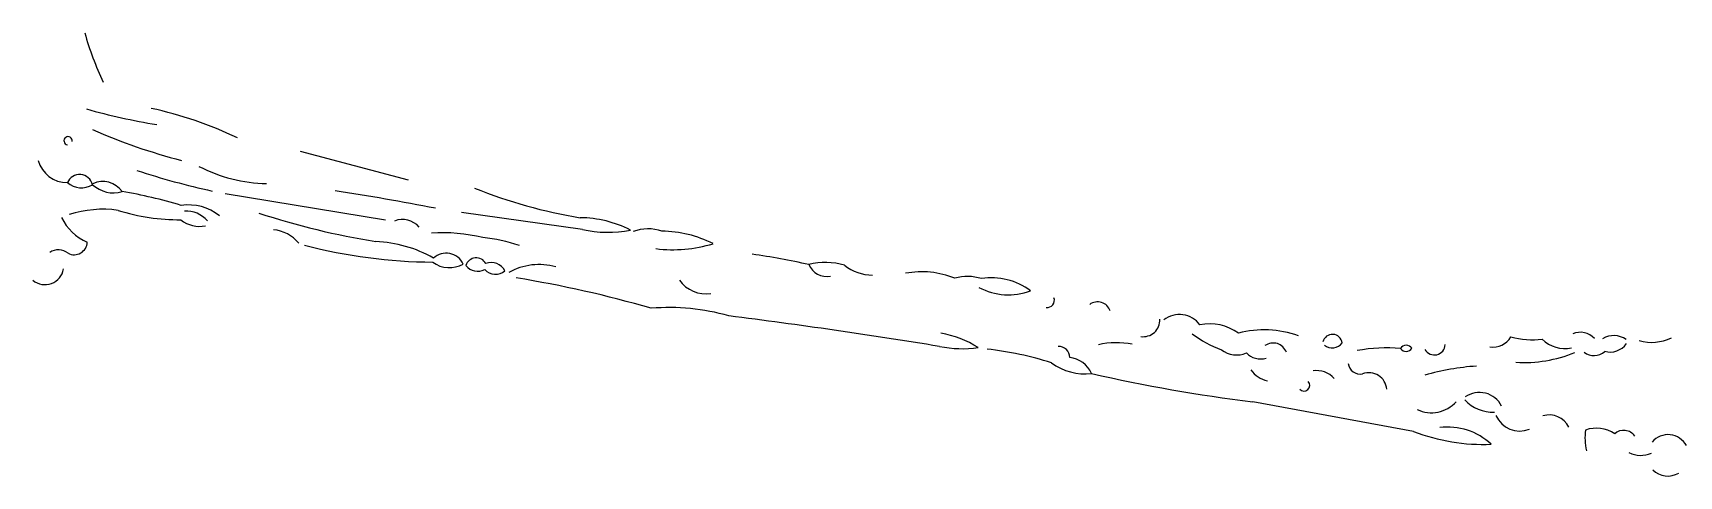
# Model space of a CAD drawing. Header units: metres. Extents: x 583412 to 583840, y 1186334 to 1187497.
# Drawn here: x 583714.861 to 583715.778, y 1187282.327 to 1187282.574 of the extents above; entities that cross this region are included whole.
import ezdxf

# ---------------------------------------------------------------- set-up
doc = ezdxf.new("R2010")
doc.units = ezdxf.units.M
doc.header["$MEASUREMENT"] = 0
doc.layers.add('ks.caytram', color=3, linetype='Continuous')

# ---------------------------------------------------------------- blocks, each defined once
blk = doc.blocks.new('hhh')
at = {"layer": 'ks.caytram'}
for p, q in [((-0.24603, -2.80084), (-0.24773, -2.892)), ((-0.28204, -3.27632), (-0.28035, -3.34441)), ((-0.29329, -3.37648), (-0.29948, -3.43838)), ((-0.26938, -3.38549), (-0.26938, -3.47608))]:
    blk.add_line(p, q, dxfattribs=at)
for centre, radius, start, end in [((-0.25586, -2.65866), 0.01158, 127.53599, 239.198), ((-0.2562, -2.65883), 0.01185, 324.06199, 40.343), ((-0.34084, -2.68193), 0.02464, 353.03, 35.911), ((-0.26793, -2.67603), 0.01468, 342.588, 32.94299), ((-0.2582, -2.68411), 0.00754, 134.49601, 231.229), ((-0.30497, -2.69741), 0.01201, 154.50699, 220.35599), ((-0.31859, -2.70177), 0.01128, 354.11601, 63.506), ((-0.24664, -2.6976), 0.01797, 154.94899, 209.00101), ((-0.31247, -2.7098), 0.00856, 329.20999, 53.41), ((-0.26252, -2.6762), 0.0301, 270.32098, 292.29901), ((-0.30503, -2.71627), 0.01077, 142.28499, 212.51102), ((-0.2557, -2.7257), 0.01187, 124.08301, 206.849), ((-0.32238, -2.72794), 0.01738, 323.065, 21.746), ((-0.36798, -2.75853), 0.07508, 5.939, 31.54399), ((-0.35126, -2.75132), 0.04468, 354.21699, 16.83701), ((-0.27004, -2.74483), 0.01435, 302.397, 31.85301), ((-0.31117, -2.76666), 0.01168, 0.69096, 68.07095), ((-0.25978, -2.76584), 0.01384, 126.355, 224.37399), ((-0.28469, -2.76258), 0.02114, 322.259, 12.29199), ((-0.2167, -2.77663), 0.03532, 146.14298, 196.69), ((-0.35193, -2.7789), 0.10814, 348.29199, 11.70801), ((-0.14078, -2.73663), 0.15112, 193.59201, 204.67502), ((-0.27648, -2.79578), 0.01877, 344.358, 57.093), ((-0.29592, -2.79725), 0.00602, 308.44899, 97.2177), ((-0.28905, -2.81201), 0.00375, 133.21101, 247.39999), ((-0.2931, -2.81275), 0.00377, 313.80696, 66.80395), ((-0.20177, -2.80882), 0.08897, 184.28803, 199.90198), ((-0.26459, -2.82899), 0.00985, 103.298, 210.83899), ((-0.27983, -2.83628), 0.00714, 288.61401, 18.256), ((-0.2867, -2.85335), 0.00546, 106.30501, 265.71298), ((-0.2914, -2.85424), 0.00689, 330.07701, 62.701), ((-0.25817, -2.85741), 0.01277, 140.16799, 199.22302), ((-0.26151, -2.86527), 0.00321, 322.125, 142.1245), ((-0.23162, -2.88298), 0.05751, 169.86899, 203.664), ((-0.2742, -2.88477), 0.00788, 119.781, 224.69), ((-0.28248, -2.89336), 0.01056, 321.901, 26.677), ((-0.27601, -2.88506), 0.01535, 314.87599, 357.199), ((-0.2854, -2.90737), 0.0135, 330.86101, 33.72), ((-1.1709, -2.92618), 0.92381, 356.464, 2.121), ((-0.25931, -2.91835), 0.02784, 153.81799, 200.31), ((-0.33381, -2.9024), 0.0613, 331.781, 349.147), ((-0.27507, -2.93786), 0.01429, 136.43101, 226.75101), ((-0.28291, -2.95963), 0.00931, 0.64099, 102.0387), ((-0.22603, -2.96532), 0.04255, 177.49099, 203.11798), ((-0.28157, -2.98515), 0.00729, 116.895, 226.84598), ((-0.24047, -2.99578), 0.01515, 123.542, 183.327), ((-0.27906, -2.99185), 0.03144, 332.795, 16.06099), ((-0.25481, -3.00262), 0.00601, 97.579, 193.03198), ((-0.05679, -3.03352), 0.19622, 172.004, 182.711), ((-0.28516, -3.01451), 0.00426, 5.54199, 117.2388), ((-0.25591, -3.04102), 0.03693, 152.95799, 197.89398), ((-0.31851, -3.04163), 0.03443, 340.841, 30.358), ((-0.26614, -3.05602), 0.02517, 171.64301, 205.849), ((-0.20258, -3.0696), 0.05471, 156.59301, 180.22302), ((-0.31423, -3.06683), 0.0643, 357.84199, 17.14999), ((-0.24094, -3.07791), 0.04909, 167.16101, 199.84601), ((2.9134, -3.06866), 3.16336, 180.01099, 182.16199), ((-0.30748, -3.11679), 0.02467, 330.60699, 9.82901), ((-0.24907, -3.13367), 0.03722, 172.62899, 203.63098), ((-0.28902, -3.1393), 0.01097, 302.16101, 19.481), ((0.16585, -3.17251), 0.44966, 176.95099, 181.039), ((-0.12655, -3.20187), 0.12196, 173.462, 193.96903), ((-0.27583, -3.2054), 0.0183, 314.899, 17.847), ((-0.22414, -3.22265), 0.06484, 162.52301, 188.68002), ((-0.3537, -3.23688), 0.07565, 2.095, 26.46599), ((-0.26478, -3.23637), 0.02379, 170.471, 209.77802), ((0.40513, -3.30794), 0.65453, 173.276, 180.03998), ((-0.22735, -3.26891), 0.06164, 162.01299, 189.01801), ((-0.345, -3.27218), 0.06309, 356.23601, 20.70599), ((-0.56766, -3.27829), 0.27943, 347.37799, 359.94099), ((-0.22532, -3.29157), 0.03389, 173.231, 218.996), ((-0.17429, -3.325), 0.0944, 170.566, 183.246), ((-0.24712, -3.32202), 0.00856, 126.58999, 210.78998), ((-0.25763, -3.32137), 0.00825, 322.446, 48.974), ((-0.17415, -3.33738), 0.09465, 175.73801, 193.23099), ((-0.25094, -3.33119), 0.00595, 126.39399, 263.09302), ((-0.25774, -3.33141), 0.00832, 316.919, 37.056), ((-0.24621, -3.34743), 0.01053, 124.794, 231.388), ((-0.26402, -3.34848), 0.01527, 331.95399, 39.467), ((-0.18599, -3.38042), 0.07124, 159.66299, 186.80402), ((-0.53666, -3.40065), 0.28965, 354.64401, 8.93601), ((1.14018, -3.40152), 1.42117, 178.28701, 180.57901), ((-0.25928, -3.37417), 0.01212, 139.81099, 211.04001), ((-0.66542, -3.39162), 0.40871, 350.963, 0.38699), ((-0.23318, -3.44473), 0.02078, 138.90299, 184.22699), ((-0.36271, -3.46639), 0.08493, 341.76601, 8.295), ((-0.08434, -3.53669), 0.22561, 163.9708, 176.89579), ((-0.23229, -3.4908), 0.02796, 150.908, 197.38001), ((-0.71618, -3.4589), 0.44718, 351.27699, 356.86), ((-0.24092, -3.49354), 0.01561, 139.483, 192.44501), ((-0.26465, -3.48986), 0.01582, 328.933, 21.918), ((-0.59442, -3.47573), 0.31188, 345.302, 354.96599), ((-0.0059, -3.53298), 0.25532, 172.38658, 179.98525), ((-0.36143, -3.5175), 0.11204, 351.806, 10.013), ((-0.66794, -3.51935), 0.36677, 353.64799, 359.903), ((-0.25199, -3.54236), 0.01321, 134.34099, 214.23801), ((-0.27656, -3.54037), 0.01705, 326.44099, 25.931), ((-0.19045, -3.53222), 0.0601, 181.198, 207.44699), ((-0.25941, -3.55664), 0.00745, 113.273, 255.875), ((-0.27164, -3.55762), 0.01215, 329.054, 40.09399), ((-0.25676, -3.54132), 0.0272, 304.03699, 346.778), ((-0.22944, -3.55488), 0.00739, 342.45, 96.4946), ((-0.41741, -3.41336), 0.17055, 295.09999, 304.93699), ((-0.21495, -3.56141), 0.0086, 150.02901, 222.65201), ((-0.21337, -3.56866), 0.01043, 329.28401, 90.2065), ((-0.28432, -3.56726), 0.00228, 89.29799, 0.702), ((-0.27742, -3.5668), 0.01645, 293.731, 10.31101)]:
    blk.add_arc(centre, radius, start, end, dxfattribs=at)

msp = doc.modelspace()

# ---------------------------------------------------------------- block references
at = {"layer": 'ks.caytram', "rotation": 260.6716666673106}
msp.add_blockref('hhh', (583718.35422, 1187281.65476), dxfattribs=at)

doc.saveas('drawing.dxf')
